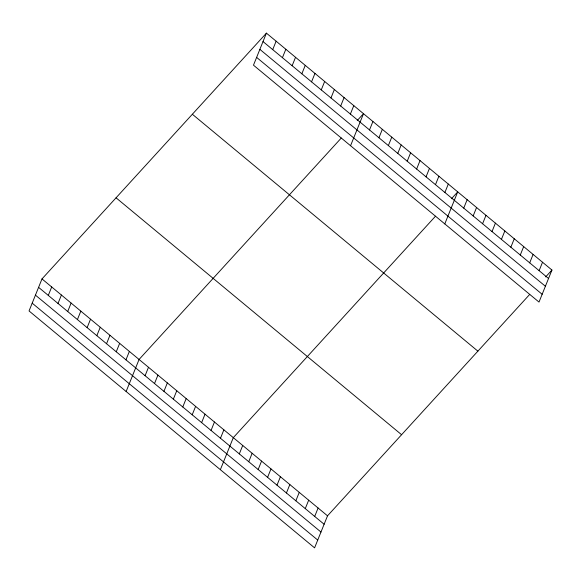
<?xml version="1.0" encoding="UTF-8"?>
<svg xmlns="http://www.w3.org/2000/svg" width="581" height="581" viewBox="0 0 581 581"><rect width="100%" height="100%" fill="white"/><g stroke="black" fill="none" stroke-linecap="round" stroke-linejoin="round"><path stroke-width="0.87" d="M266.418 33.139L253.476 65.174L539.008 302.084L551.95 270.049L266.418 33.139L41.992 278.916L29.05 310.951L314.582 547.861L327.524 515.826L529.734 294.378M48.296 295.402L51.702 286.97M58.006 303.456L61.412 295.025M67.708 311.51L71.114 303.079M77.418 319.565L80.824 311.133M87.128 327.619L90.534 319.194M96.838 335.673L100.244 327.248M106.541 343.734L109.947 335.302M116.251 351.788L119.657 343.356M125.961 359.842L129.367 351.411M126.128 391.5L139.077 359.465L341.279 138.024M272.721 49.625L276.128 41.193M145.09 375.711L148.496 367.286M282.424 57.679L285.83 49.254M154.517 383.533L157.923 375.101M292.134 65.733L295.54 57.308M163.936 391.347L167.343 382.915M301.844 73.794L305.25 65.362M173.356 399.169L176.762 390.737M311.554 81.848L314.96 73.417M182.783 406.983L186.189 398.551M321.257 89.902L324.663 81.471M192.202 414.805L195.608 406.373M330.967 97.957L334.373 89.525M201.629 422.619L205.035 414.188M340.677 106.011L344.083 97.579M211.048 430.441L214.454 422.009M350.387 114.065L353.793 105.633M220.475 438.256L223.881 429.824M350.554 145.722L363.495 113.687L357.228 120.55M220.359 469.68L233.301 437.646L435.503 216.197M369.516 129.941L372.922 121.509M239.314 453.892L242.72 445.46M378.935 137.755L382.342 129.323M248.741 461.713L252.147 453.282M388.362 145.577L391.768 137.145M258.16 469.528L261.566 461.096M397.782 153.391L401.188 144.959M267.587 477.35L270.993 468.918M407.208 161.213L410.614 152.781M277.006 485.164L280.412 476.732M416.628 169.027L420.034 160.596M286.433 492.978L289.839 484.554M426.047 176.842L429.453 168.417M295.852 500.8L299.259 492.368M435.474 184.664L438.88 176.232M305.272 508.615L308.678 500.19M444.893 192.478L448.3 184.054M314.699 516.436L318.105 508.005M444.785 223.903L457.726 191.868L451.459 198.731M463.74 208.114L467.146 199.69M473.166 215.936L476.573 207.504M482.586 223.75L485.992 215.326M492.005 231.572L495.411 223.14M501.432 239.387L504.838 230.955M510.852 247.208L514.258 238.776M520.278 255.023L523.684 246.591M529.698 262.844L533.104 254.413M539.124 270.659L542.531 262.227M545.682 276.912L551.95 270.049M263.011 41.571L548.544 278.481M259.867 49.363L545.399 286.266M256.62 57.388L542.153 294.291M192.355 114.246L477.887 351.156M116.055 197.809L401.587 434.719M41.992 278.916L327.524 515.826M38.586 287.348L324.118 524.251M35.441 295.133L320.973 532.043M32.195 303.166L317.727 540.069"/></g></svg>
